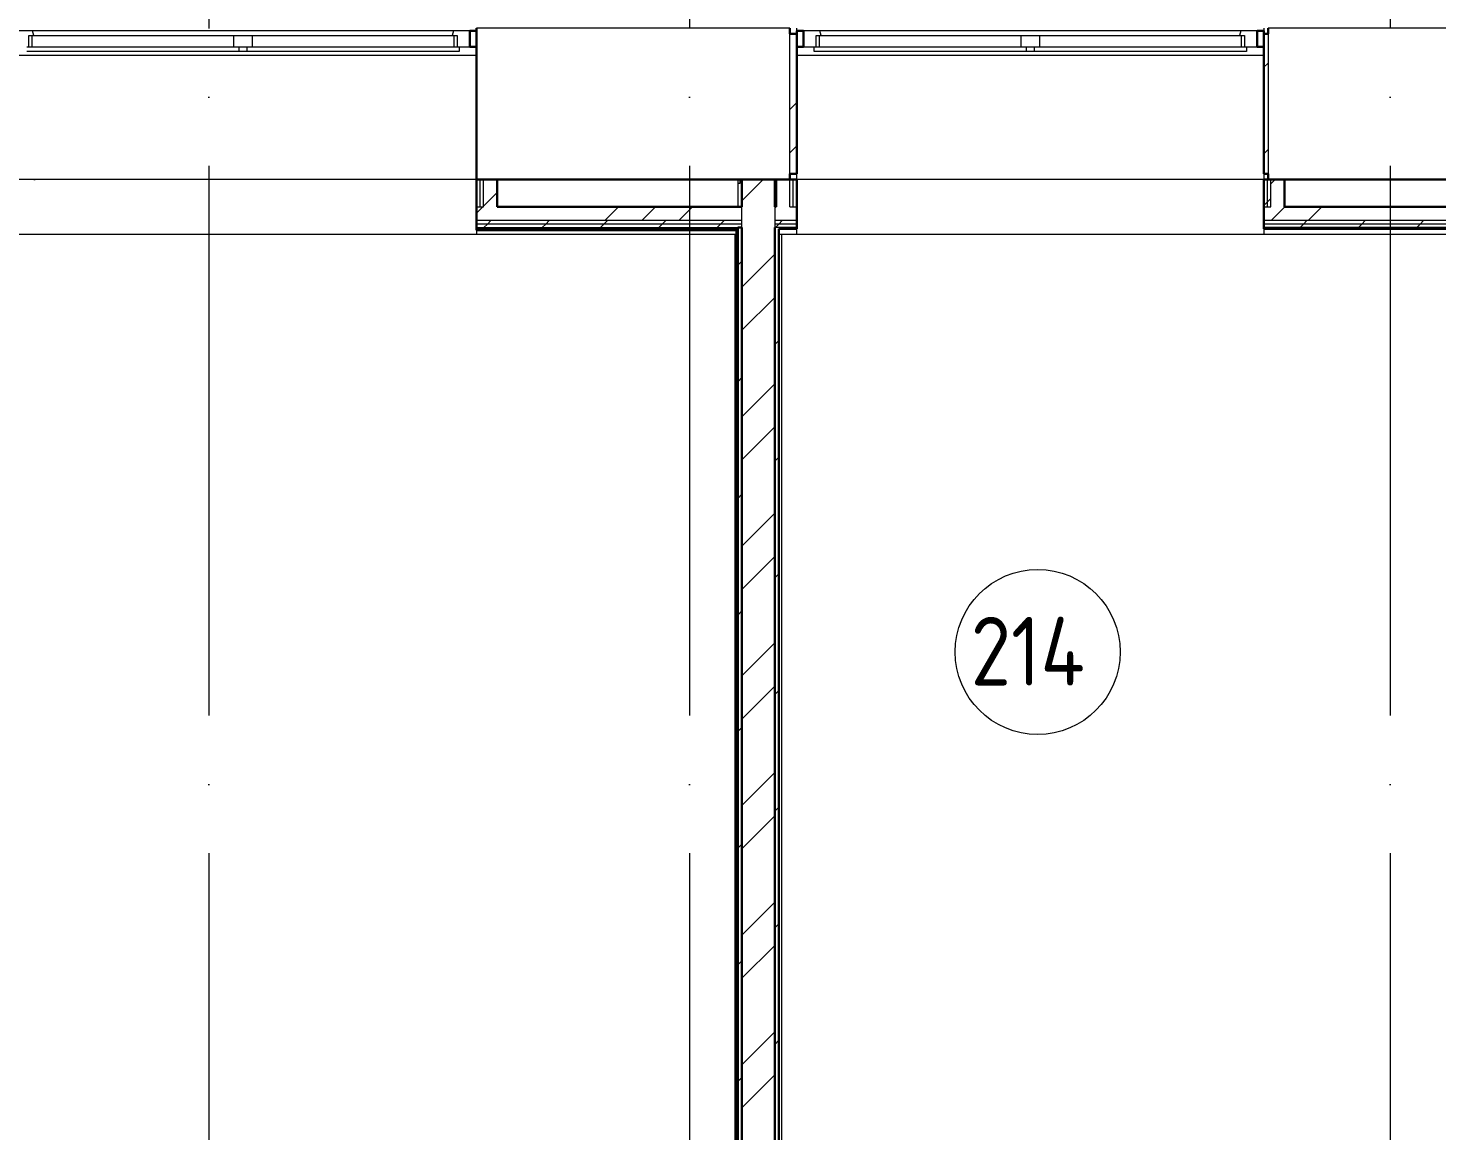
# Model space of a CAD drawing. Header units: millimetres. Extents: x -88595 to 880822, y -1054509 to -148035.
# Drawn here: x 295456 to 300583, y -271513 to -267502 of the extents above; entities that cross this region are included whole.
import ezdxf

# ---------------------------------------------------------------- set-up
doc = ezdxf.new("R2010")
doc.units = ezdxf.units.MM
doc.linetypes.add('ADSK_Линия сетки', pattern=[25, 20, -2.5, 0, -2.5])
for name, color, linetype, lineweight in [('_ Окна', 7, 'Continuous', 30), ('Марки помещений', 7, 'Continuous', 20), ('Оборудование', 7, 'Continuous', 18), ('Ограждение', 7, 'Continuous', 9), ('Окна', 7, 'Continuous', 9), ('Оси', 7, 'Continuous', 9), ('Стены внутренние', 7, 'Continuous', 18), ('Стены наружные', 7, 'Continuous', 18), ('Стены штриховка', 7, 'Continuous', 9)]:
    doc.layers.add(name, color=color, linetype=linetype, lineweight=lineweight)
doc.styles.add('GOST Common_2', font='GOST_Common.ttf', dxfattribs={"width": 0.9, "height": 350})

# ---------------------------------------------------------------- blocks, each defined once
blk = doc.blocks.new('2 этаж')
at = {"layer": '_ Окна', "lineweight": 18}
for p, q in [((324806.9, 660296.5), (324747.5, 660296.5)), ((324811.5, 660279.5), (324806.9, 660296.5)), ((326338.1, 660296.5), (326333.5, 660279.5)), ((326397.5, 660296.5), (326338.1, 660296.5)), ((326397.5, 660238.5), (326397.5, 660296.5)), ((327671.9, 660296.5), (327612.5, 660296.5)), ((327612.5, 660296.5), (327612.5, 660238.5)), ((327676.5, 660279.5), (327671.9, 660296.5)), ((329203.1, 660296.5), (329198.5, 660279.5)), ((329262.5, 660296.5), (329203.1, 660296.5)), ((329262.5, 660238.5), (329262.5, 660296.5)), ((324793.5, 660238.5), (324793.5, 660279.5)), ((324793.5, 660279.5), (324805.5, 660279.5)), ((326339.5, 660279.5), (326351.5, 660279.5)), ((326351.5, 660279.5), (326351.5, 660238.5)), ((326359.5, 660238.5), (326397.5, 660238.5)), ((327612.5, 660238.5), (327650.5, 660238.5)), ((327658.5, 660238.5), (327658.5, 660279.5)), ((327658.5, 660279.5), (327670.5, 660279.5)), ((329204.5, 660279.5), (329216.5, 660279.5)), ((329216.5, 660279.5), (329216.5, 660238.5)), ((329224.5, 660238.5), (329262.5, 660238.5))]:
    blk.add_line(p, q, dxfattribs=at)
at = {"layer": '_ Окна'}
for p, q in [((326422.5, 660296.5), (326397.5, 660296.5)), ((326397.5, 660296.5), (326397.5, 660238.5)), ((327612.5, 660296.5), (327587.5, 660296.5)), ((327587.5, 660296.5), (327587.5, 660286.5)), ((327612.5, 660238.5), (327612.5, 660296.5)), ((329287.5, 660296.5), (329262.5, 660296.5)), ((329262.5, 660296.5), (329262.5, 660238.5)), ((329287.5, 660286.5), (329287.5, 660296.5)), ((326397.5, 660238.5), (326422.5, 660238.5)), ((327587.5, 660238.5), (327612.5, 660238.5)), ((329262.5, 660238.5), (329287.5, 660238.5))]:
    blk.add_line(p, q, dxfattribs=at)
at = {"layer": 'Марки помещений'}
blk.add_circle((328464.2, 658037.2), 300, dxfattribs=at)
at = {"layer": 'Ограждение'}
for p, q in [((326422.5, 660206.5), (324722.5, 660206.5)), ((329287.5, 660206.5), (327587.5, 660206.5)), ((326422.5, 659756.5), (324722.5, 659756.5)), ((327372.8, 659756.5), (327372.8, 659656.5)), ((327587.5, 659756.5), (327587.5, 659776.5)), ((329287.5, 659756.5), (327587.5, 659756.5)), ((329287.5, 659776.5), (329287.5, 659756.5)), ((327587.5, 659556.5), (327587.5, 659576.5)), ((329287.5, 659576.5), (329287.5, 659556.5)), ((327367.8, 659556.5), (319522.5, 659556.5)), ((326422.5, 659556.5), (324722.5, 659556.5)), ((326422.5, 659571.5), (326422.5, 659556.5)), ((327362.8, 659556.5), (327362.8, 653776.5)), ((329992.5, 659556.5), (327522.8, 659556.5)), ((327532.8, 653776.5), (327532.8, 659556.5)), ((329287.5, 659556.5), (327587.5, 659556.5))]:
    blk.add_line(p, q, dxfattribs=at)
at = {"layer": 'Окна'}
for p, q in [((326338.1, 660296.5), (324806.9, 660296.5)), ((329203.1, 660296.5), (327671.9, 660296.5)), ((324785.5, 660238.5), (325557.5, 660238.5)), ((324805.5, 660279.5), (325537.5, 660279.5)), ((324805.5, 660238.5), (324805.5, 660279.5)), ((325537.5, 660279.5), (325607.5, 660279.5)), ((325537.5, 660279.5), (325537.5, 660238.5)), ((325557.5, 660238.5), (325587.5, 660238.5)), ((325557.5, 660238.5), (325557.5, 660221.5)), ((325587.5, 660238.5), (326359.5, 660238.5)), ((325587.5, 660221.5), (325587.5, 660238.5)), ((325607.5, 660279.5), (326339.5, 660279.5)), ((325607.5, 660238.5), (325607.5, 660279.5)), ((326339.5, 660279.5), (326339.5, 660238.5)), ((326359.5, 660238.5), (326359.5, 660221.5)), ((327650.5, 660238.5), (328422.5, 660238.5)), ((327650.5, 660221.5), (327650.5, 660238.5)), ((327670.5, 660279.5), (328402.5, 660279.5)), ((327670.5, 660238.5), (327670.5, 660279.5)), ((328402.5, 660279.5), (328472.5, 660279.5)), ((328402.5, 660279.5), (328402.5, 660238.5)), ((328422.5, 660238.5), (328452.5, 660238.5)), ((328422.5, 660238.5), (328422.5, 660221.5)), ((328452.5, 660238.5), (329224.5, 660238.5)), ((328452.5, 660221.5), (328452.5, 660238.5)), ((328472.5, 660279.5), (329204.5, 660279.5)), ((328472.5, 660238.5), (328472.5, 660279.5)), ((329204.5, 660279.5), (329204.5, 660238.5)), ((329224.5, 660238.5), (329224.5, 660221.5)), ((325557.5, 660221.5), (324785.5, 660221.5)), ((325587.5, 660221.5), (325557.5, 660221.5)), ((326359.5, 660221.5), (325587.5, 660221.5)), ((328422.5, 660221.5), (327650.5, 660221.5)), ((328452.5, 660221.5), (328422.5, 660221.5)), ((329224.5, 660221.5), (328452.5, 660221.5))]:
    blk.add_line(p, q, dxfattribs=at)
at = {"layer": 'Оси', "linetype": 'ADSK_Линия сетки', "ltscale": 100}
for p, q in [((325447.5, 697307.1), (325447.5, 631330.4)), ((327197.5, 697307.1), (327197.5, 631330.4)), ((329747.5, 697307.1), (329747.5, 631330.4)), ((364564.8, 659756.5), (287587.4, 659756.5))]:
    blk.add_line(p, q, dxfattribs=at)
at = {"layer": 'Стены внутренние', "lineweight": 30}
for p, q in [((326422.5, 660306.5), (326422.5, 659756.5)), ((327562.5, 660286.5), (327562.5, 660306.5)), ((329302.5, 660306.5), (329302.5, 660286.5)), ((326497.5, 659756.5), (327512.5, 659756.5)), ((327562.5, 659756.5), (327562.5, 659776.5)), ((329302.5, 659776.5), (329302.5, 659756.5)), ((329362.5, 659756.5), (330007.5, 659756.5))]:
    blk.add_line(p, q, dxfattribs=at)
at = {"layer": 'Стены внутренние'}
for p, q in [((327562.5, 660306.5), (326422.5, 660306.5)), ((327587.5, 660296.5), (327587.5, 660306.5)), ((329287.5, 660306.5), (329287.5, 660296.5)), ((330552.5, 660306.5), (329302.5, 660306.5)), ((327562.5, 659776.5), (327562.5, 660286.5)), ((329302.5, 660286.5), (329302.5, 659776.5))]:
    blk.add_line(p, q, dxfattribs=at)
at = {"layer": 'Стены наружные', "lineweight": 30}
for p, q in [((327587.5, 660286.5), (327562.5, 660286.5)), ((327587.5, 659776.5), (327587.5, 660286.5)), ((329302.5, 660286.5), (329287.5, 660286.5)), ((329287.5, 660286.5), (329287.5, 659776.5)), ((326422.5, 659756.5), (326422.5, 659571.5)), ((326497.5, 659756.5), (326422.5, 659756.5)), ((326497.5, 659656.5), (326497.5, 659756.5)), ((327387.8, 659756.5), (327387.8, 659656.5)), ((327507.8, 659656.5), (327507.8, 659756.5)), ((327512.5, 659756.5), (327512.5, 659656.5)), ((327587.5, 659756.5), (327512.5, 659756.5)), ((327562.5, 659776.5), (327587.5, 659776.5)), ((327587.5, 659576.5), (327587.5, 659756.5)), ((329287.5, 659776.5), (329302.5, 659776.5)), ((329287.5, 659756.5), (329287.5, 659576.5)), ((329362.5, 659756.5), (329287.5, 659756.5)), ((329362.5, 659656.5), (329362.5, 659756.5)), ((327387.8, 659656.5), (326497.5, 659656.5)), ((327512.5, 659656.5), (327507.8, 659656.5)), ((330007.5, 659656.5), (329362.5, 659656.5)), ((327387.8, 659581.5), (327372.8, 659581.5)), ((327372.8, 659576.5), (327372.8, 653766.5)), ((327387.8, 659581.5), (327387.8, 653751.5)), ((327507.8, 653751.5), (327507.8, 659581.5)), ((327522.8, 659576.5), (327587.5, 659576.5)), ((327522.8, 653766.5), (327522.8, 659576.5)), ((329287.5, 659576.5), (329992.5, 659576.5)), ((326422.5, 659571.5), (327367.8, 659571.5)), ((327367.8, 659571.5), (327367.8, 653771.5))]:
    blk.add_line(p, q, dxfattribs=at)
at = {"layer": 'Стены наружные', "linetype": 'Continuous', "lineweight": 9}
for p, q in [((329287.5, 660164.1), (329302.5, 660179.1)), ((327562.5, 660010.6), (327587.5, 660035.6)), ((327562.5, 659853.5), (327587.5, 659878.5)), ((329287.5, 659849.8), (329302.5, 659864.8)), ((327387.8, 659678.8), (327465.5, 659756.5)), ((329312.5, 659740.3), (329328.7, 659756.5)), ((326447.5, 659658.7), (326497.5, 659708.7)), ((329287.5, 659662), (329300, 659674.5)), ((329300, 659674.5), (329312.5, 659687)), ((326422.5, 659633.7), (326445.3, 659656.5)), ((326888.7, 659606.5), (326938.7, 659656.5)), ((327023.7, 659606.5), (327073.7, 659656.5)), ((327158.6, 659606.5), (327208.6, 659656.5)), ((327584.9, 659656.5), (327587.5, 659659.1)), ((329313.6, 659606.5), (329363.6, 659656.5)), ((329448.6, 659606.5), (329498.6, 659656.5)), ((326439.3, 659571.5), (326444.3, 659576.5)), ((326449.3, 659581.5), (326461.8, 659594)), ((326461.8, 659594), (326474.3, 659606.5)), ((326510, 659571.5), (326515, 659576.5)), ((326580.7, 659571.5), (326585.7, 659576.5)), ((326651.4, 659571.5), (326656.4, 659576.5)), ((326656.4, 659576.5), (326661.4, 659581.5)), ((326661.4, 659581.5), (326673.9, 659594)), ((326673.9, 659594), (326686.4, 659606.5)), ((326722.1, 659571.5), (326727.1, 659576.5)), ((326792.8, 659571.5), (326797.8, 659576.5)), ((326863.5, 659571.5), (326868.5, 659576.5)), ((326873.5, 659581.5), (326886, 659594)), ((326886, 659594), (326898.5, 659606.5)), ((326934.2, 659571.5), (326939.2, 659576.5)), ((327004.9, 659571.5), (327009.9, 659576.5)), ((327075.7, 659571.5), (327080.7, 659576.5)), ((327080.7, 659576.5), (327085.7, 659581.5)), ((327085.7, 659581.5), (327098.2, 659594)), ((327098.2, 659594), (327110.7, 659606.5)), ((327146.4, 659571.5), (327151.4, 659576.5)), ((327217.1, 659571.5), (327222.1, 659576.5)), ((327287.8, 659571.5), (327292.8, 659576.5)), ((327297.8, 659581.5), (327310.3, 659594)), ((327310.3, 659594), (327322.8, 659606.5)), ((327358.5, 659571.5), (327363.5, 659576.5)), ((327507.8, 659579.4), (327509.9, 659581.5)), ((327509.9, 659581.5), (327522.4, 659594)), ((327522.4, 659594), (327534.9, 659606.5)), ((329419.1, 659581.5), (329431.6, 659594)), ((329431.6, 659594), (329444.1, 659606.5)), ((329626.2, 659576.5), (329631.2, 659581.5)), ((329631.2, 659581.5), (329643.7, 659594)), ((329643.7, 659594), (329656.2, 659606.5)), ((329843.4, 659581.5), (329855.9, 659594)), ((329855.9, 659594), (329868.4, 659606.5)), ((327367.8, 659510.1), (327372.8, 659515.1)), ((327387.8, 659364.5), (327507.8, 659484.5)), ((327367.8, 659439.4), (327372.8, 659444.4)), ((327372.8, 659444.4), (327387.8, 659459.4)), ((327367.8, 659368.7), (327372.8, 659373.7)), ((327387.8, 659207.3), (327507.8, 659327.3)), ((327367.8, 659298), (327372.8, 659303)), ((327367.8, 659227.3), (327372.8, 659232.3)), ((327507.8, 659155.2), (327522.8, 659170.2)), ((327367.8, 659156.6), (327372.8, 659161.6)), ((327367.8, 659085.9), (327372.8, 659090.9)), ((327367.8, 659015.2), (327372.8, 659020.2)), ((327372.8, 659020.2), (327387.8, 659035.2)), ((327387.8, 658893), (327507.8, 659013)), ((327367.8, 658944.5), (327372.8, 658949.5)), ((327367.8, 658873.7), (327372.8, 658878.7)), ((327387.8, 658735.9), (327507.8, 658855.9)), ((327367.8, 658803), (327372.8, 658808)), ((327367.8, 658732.3), (327372.8, 658737.3)), ((327507.8, 658730.9), (327522.8, 658745.9)), ((327367.8, 658661.6), (327372.8, 658666.6)), ((327372.8, 658595.9), (327387.8, 658610.9)), ((327367.8, 658590.9), (327372.8, 658595.9)), ((327367.8, 658520.2), (327372.8, 658525.2)), ((327387.8, 658421.6), (327507.8, 658541.6)), ((327367.8, 658449.5), (327372.8, 658454.5)), ((327367.8, 658378.8), (327372.8, 658383.8)), ((327387.8, 658264.4), (327507.8, 658384.4)), ((327367.8, 658308.1), (327372.8, 658313.1)), ((327507.8, 658306.6), (327522.8, 658321.6)), ((327367.8, 658237.3), (327372.8, 658242.3)), ((327367.8, 658166.6), (327372.8, 658171.6)), ((327372.8, 658171.6), (327387.8, 658186.6)), ((327367.8, 658095.9), (327372.8, 658100.9)), ((327387.8, 657950.1), (327507.8, 658070.1)), ((327367.8, 658025.2), (327372.8, 658030.2)), ((327367.8, 657954.5), (327372.8, 657959.5)), ((327367.8, 657883.8), (327372.8, 657888.8)), ((327387.8, 657793), (327507.8, 657913)), ((327507.8, 657882.4), (327522.8, 657897.4)), ((327367.8, 657813.1), (327372.8, 657818.1)), ((327367.8, 657742.4), (327372.8, 657747.4)), ((327372.8, 657747.4), (327387.8, 657762.4)), ((327367.8, 657671.7), (327372.8, 657676.7)), ((327367.8, 657600.9), (327372.8, 657605.9)), ((327387.8, 657478.6), (327507.8, 657598.6)), ((327367.8, 657530.2), (327372.8, 657535.2)), ((327507.8, 657458.1), (327522.8, 657473.1)), ((327367.8, 657459.5), (327372.8, 657464.5)), ((327387.8, 657321.5), (327507.8, 657441.5)), ((327367.8, 657388.8), (327372.8, 657393.8)), ((327367.8, 657318.1), (327372.8, 657323.1)), ((327372.8, 657323.1), (327387.8, 657338.1)), ((327367.8, 657247.4), (327372.8, 657252.4)), ((327367.8, 657176.7), (327372.8, 657181.7)), ((327387.8, 657007.2), (327507.8, 657127.2)), ((327367.8, 657106), (327372.8, 657111)), ((327367.8, 657035.3), (327372.8, 657040.3)), ((327507.8, 657033.8), (327522.8, 657048.8)), ((327367.8, 656964.6), (327372.8, 656969.6)), ((327387.8, 656850), (327507.8, 656970)), ((327372.8, 656898.8), (327387.8, 656913.8)), ((327367.8, 656893.8), (327372.8, 656898.8)), ((327367.8, 656823.1), (327372.8, 656828.1)), ((327367.8, 656752.4), (327372.8, 656757.4)), ((327367.8, 656681.7), (327372.8, 656686.7)), ((327387.8, 656535.7), (327507.8, 656655.7)), ((327367.8, 656611), (327372.8, 656616)), ((327507.8, 656609.6), (327522.8, 656624.6)), ((327367.8, 656540.3), (327372.8, 656545.3)), ((327387.8, 656378.6), (327507.8, 656498.6)), ((327367.8, 656469.6), (327372.8, 656474.6)), ((327372.8, 656474.6), (327387.8, 656489.6)), ((327367.8, 656398.9), (327372.8, 656403.9)), ((327367.8, 656328.2), (327372.8, 656333.2))]:
    blk.add_line(p, q, dxfattribs=at)
at = {"layer": 'Стены наружные'}
for p, q in [((327380.3, 659741.5), (327372.8, 659741.5)), ((327380.3, 659756.5), (327380.3, 659741.5))]:
    blk.add_line(p, q, dxfattribs=at)
at = {"layer": 'Стены штриховка'}
for p, q in [((326435, 659656.5), (326435, 659756.5)), ((326447.5, 659656.5), (326447.5, 659756.5)), ((327562.5, 659656.5), (327562.5, 659756.5)), ((327575, 659656.5), (327575, 659756.5)), ((329300, 659656.5), (329300, 659756.5)), ((329312.5, 659656.5), (329312.5, 659756.5)), ((326422.5, 659656.5), (326447.5, 659656.5)), ((327387.8, 659581.5), (327387.8, 659656.5)), ((327507.8, 659656.5), (327507.8, 659581.5)), ((327562.5, 659656.5), (327587.5, 659656.5)), ((329287.5, 659656.5), (329312.5, 659656.5)), ((327387.8, 659606.5), (326422.5, 659606.5)), ((327387.8, 659594), (326422.5, 659594)), ((326422.5, 659581.5), (327372.8, 659581.5)), ((326422.5, 659576.5), (327372.8, 659576.5)), ((327587.5, 659606.5), (327507.8, 659606.5)), ((327587.5, 659594), (327507.8, 659594)), ((327587.5, 659581.5), (327507.8, 659581.5)), ((330007.5, 659606.5), (329287.5, 659606.5)), ((330007.5, 659594), (329287.5, 659594)), ((329992.5, 659581.5), (329287.5, 659581.5))]:
    blk.add_line(p, q, dxfattribs=at)
at = {"layer": 'Марки помещений', "style": 'GOST Common_2', "width": 0.9}
blk.add_text('214', height=250, dxfattribs=at).set_placement((328220.7, 657914.9))

msp = doc.modelspace()

# ---------------------------------------------------------------- block references
at = {"layer": 'Оборудование', "color": 5, "true_color": 0x0000ff}
msp.add_blockref('2 этаж', (-29334.2, -927808.4), dxfattribs=at)

doc.saveas('drawing.dxf')
